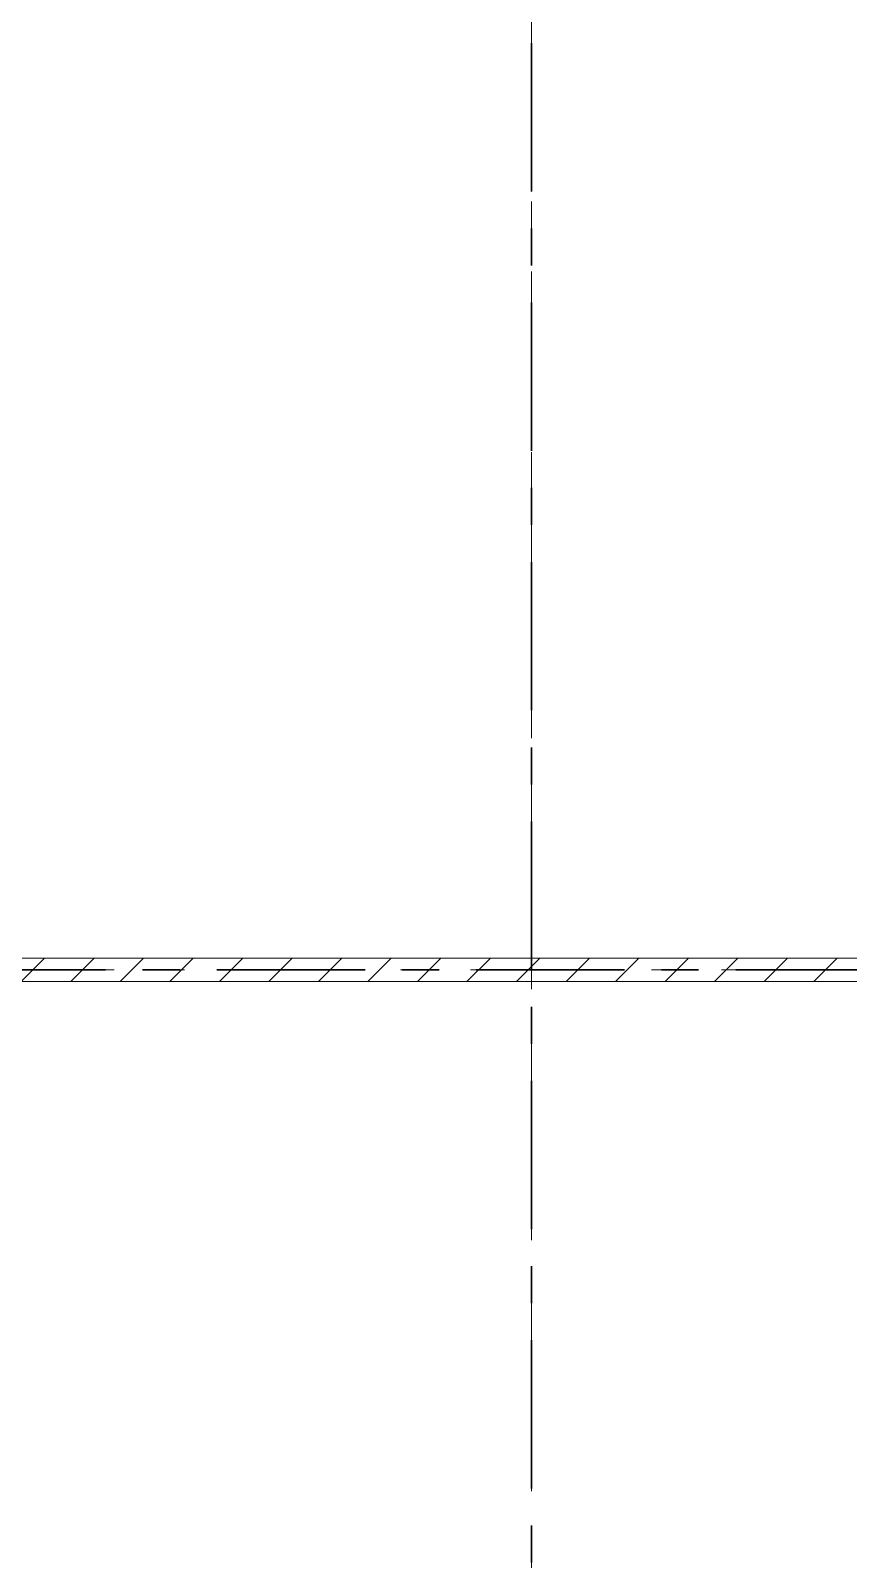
# Model space of a CAD drawing. Header units: millimetres. Extents: x -4000 to 187956, y -58990 to 162485.
# Drawn here: x 128709 to 135714, y 10400 to 23498 of the extents above; entities that cross this region are included whole.
import ezdxf

# ---------------------------------------------------------------- set-up
doc = ezdxf.new("R2010")
doc.units = ezdxf.units.MM
doc.linetypes.add('Grid Line', pattern=[2222.5, 1270, -317.5, 317.5, -317.5])
doc.linetypes.add('Grid Line 12_5mm', pattern=[2150, 1250, -300, 300, -300])
for name, color, linetype, lineweight in [('A-WALL', 113, 'Continuous', 13), ('A-WALL-PATT', 111, 'Continuous', 13), ('S-GRID', 1, 'Continuous', 30)]:
    doc.layers.add(name, color=color, linetype=linetype, lineweight=lineweight)

# ---------------------------------------------------------------- blocks, each defined once
blk = doc.blocks.new('CMF2_NHAXUONG_A_rvt-1-0_000')
at = {"layer": 'A-WALL-PATT', "lineweight": 9}
h = blk.add_hatch(dxfattribs=at)
h.set_pattern_fill('FP_13', color=250, style=0, pattern_type=2)
h.set_pattern_definition([(45, (0, 0), (-212.13203, 212.13203), [])])
h.paths.add_polyline_path([(152250, 15350), (158050, 15350), (158050, 15550), (152250, 15550)])
h.paths.add_polyline_path([(123550, 15350), (149250, 15350), (149250, 15550), (123550, 15550)])
at = {"layer": 'A-WALL', "color": 90, "lineweight": 15}
for p, q in [((149250, 15550), (123550, 15550)), ((128350, 15350), (149250, 15350))]:
    blk.add_line(p, q, dxfattribs=at)
at = {"layer": 'A-WALL', "color": 35, "lineweight": 15}
for p, q in [((149250, 15550), (123550, 15550)), ((128350, 15350), (149250, 15350))]:
    blk.add_line(p, q, dxfattribs=at)
at = {"layer": 'S-GRID', "linetype": 'Grid Line 12_5mm', "lineweight": 9}
for p, q in [((133000, 161185), (133000, -16487)), ((-824, 15450), (183641, 15450))]:
    blk.add_line(p, q, dxfattribs=at)

msp = doc.modelspace()

# ---------------------------------------------------------------- block references
at = {"lineweight": 5}
msp.add_blockref('CMF2_NHAXUONG_A_rvt-1-0_000', (0, 0), dxfattribs=at)

# ---------------------------------------------------------------- next in the draw order: linework, layer by layer
at = {"layer": 'S-GRID', "linetype": 'Grid Line'}
for p, q in [((133000, 161185), (133000, -16487)), ((-824, 15450), (183641, 15450))]:
    msp.add_line(p, q, dxfattribs=at)

doc.saveas('drawing.dxf')
